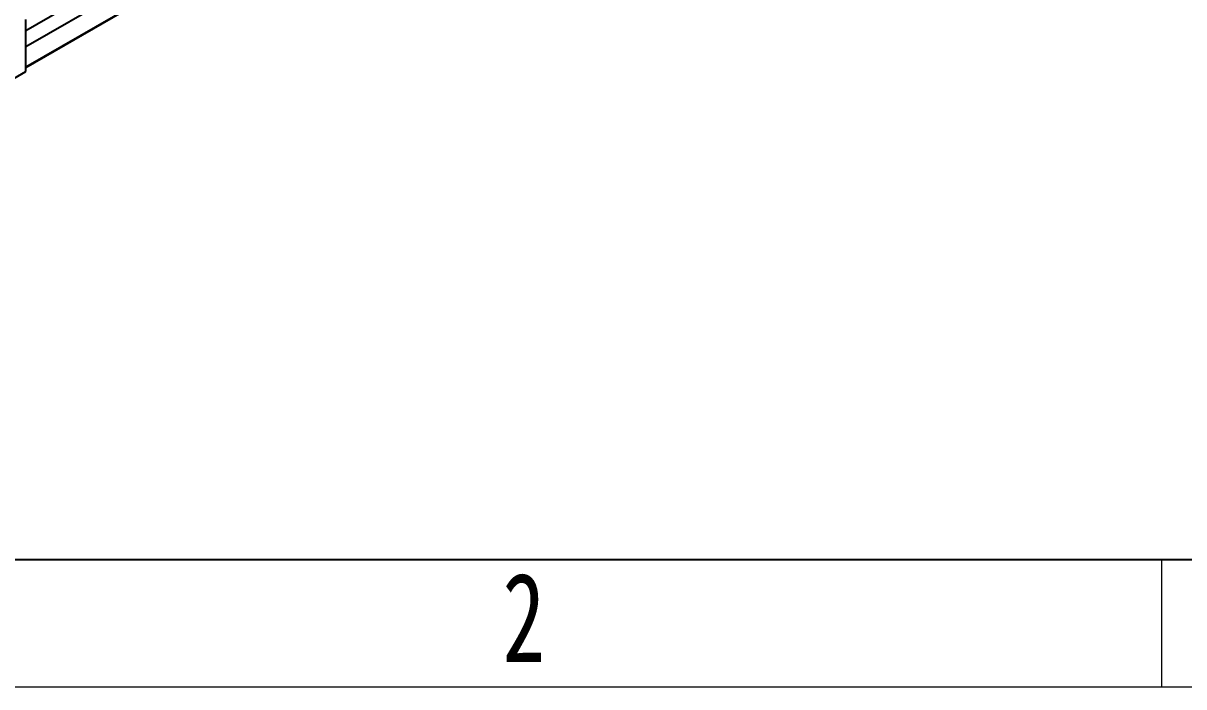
# Model space of a CAD drawing. Header units: millimetres. Extents: x 0 to 420, y 0 to 297.
# Drawn here: x 75.33 to 120.86, y 0 to 26.04 of the extents above; entities that cross this region are included whole.
import ezdxf

# ---------------------------------------------------------------- set-up
doc = ezdxf.new("R2010")
doc.units = ezdxf.units.MM
doc.styles.add('SLDTEXTSTYLE7', font='TXT', dxfattribs={"width": 0.7})

msp = doc.modelspace()

# ---------------------------------------------------------------- linework, layer by layer
at = {"color": 8, "linetype": 'Continuous', "lineweight": 25}
for p, q in [((97.74212, 37.98991), (75.4329, 25.11107)), ((75.4329, 25.76425), (78.89773, 27.76445))]:
    msp.add_line(p, q, dxfattribs=at)
at = {"color": 7, "linetype": 'Continuous', "lineweight": 25}
for p, q in [((97.74212, 37.19378), (75.4329, 24.31494)), ((75.4329, 24.30185), (79.96723, 26.91946)), ((75.4329, 24.15166), (75.4329, 26.19301)), ((73.66514, 23.13115), (75.4329, 24.15166)), ((0, 5), (415, 5))]:
    msp.add_line(p, q, dxfattribs=at)
at = {"color": 7, "linetype": 'Continuous', "lineweight": 18}
for p, q in [((120, 0), (120, 5)), ((0, 0), (420, 0))]:
    msp.add_line(p, q, dxfattribs=at)

# ---------------------------------------------------------------- texts
at = {"color": 7, "linetype": 'Continuous', "lineweight": 18, "insert": (94.96597, 4.47272), "char_height": 3.5, "attachment_point": 2, "style": 'SLDTEXTSTYLE7'}
msp.add_mtext('2', dxfattribs=at)

doc.saveas('drawing.dxf')
